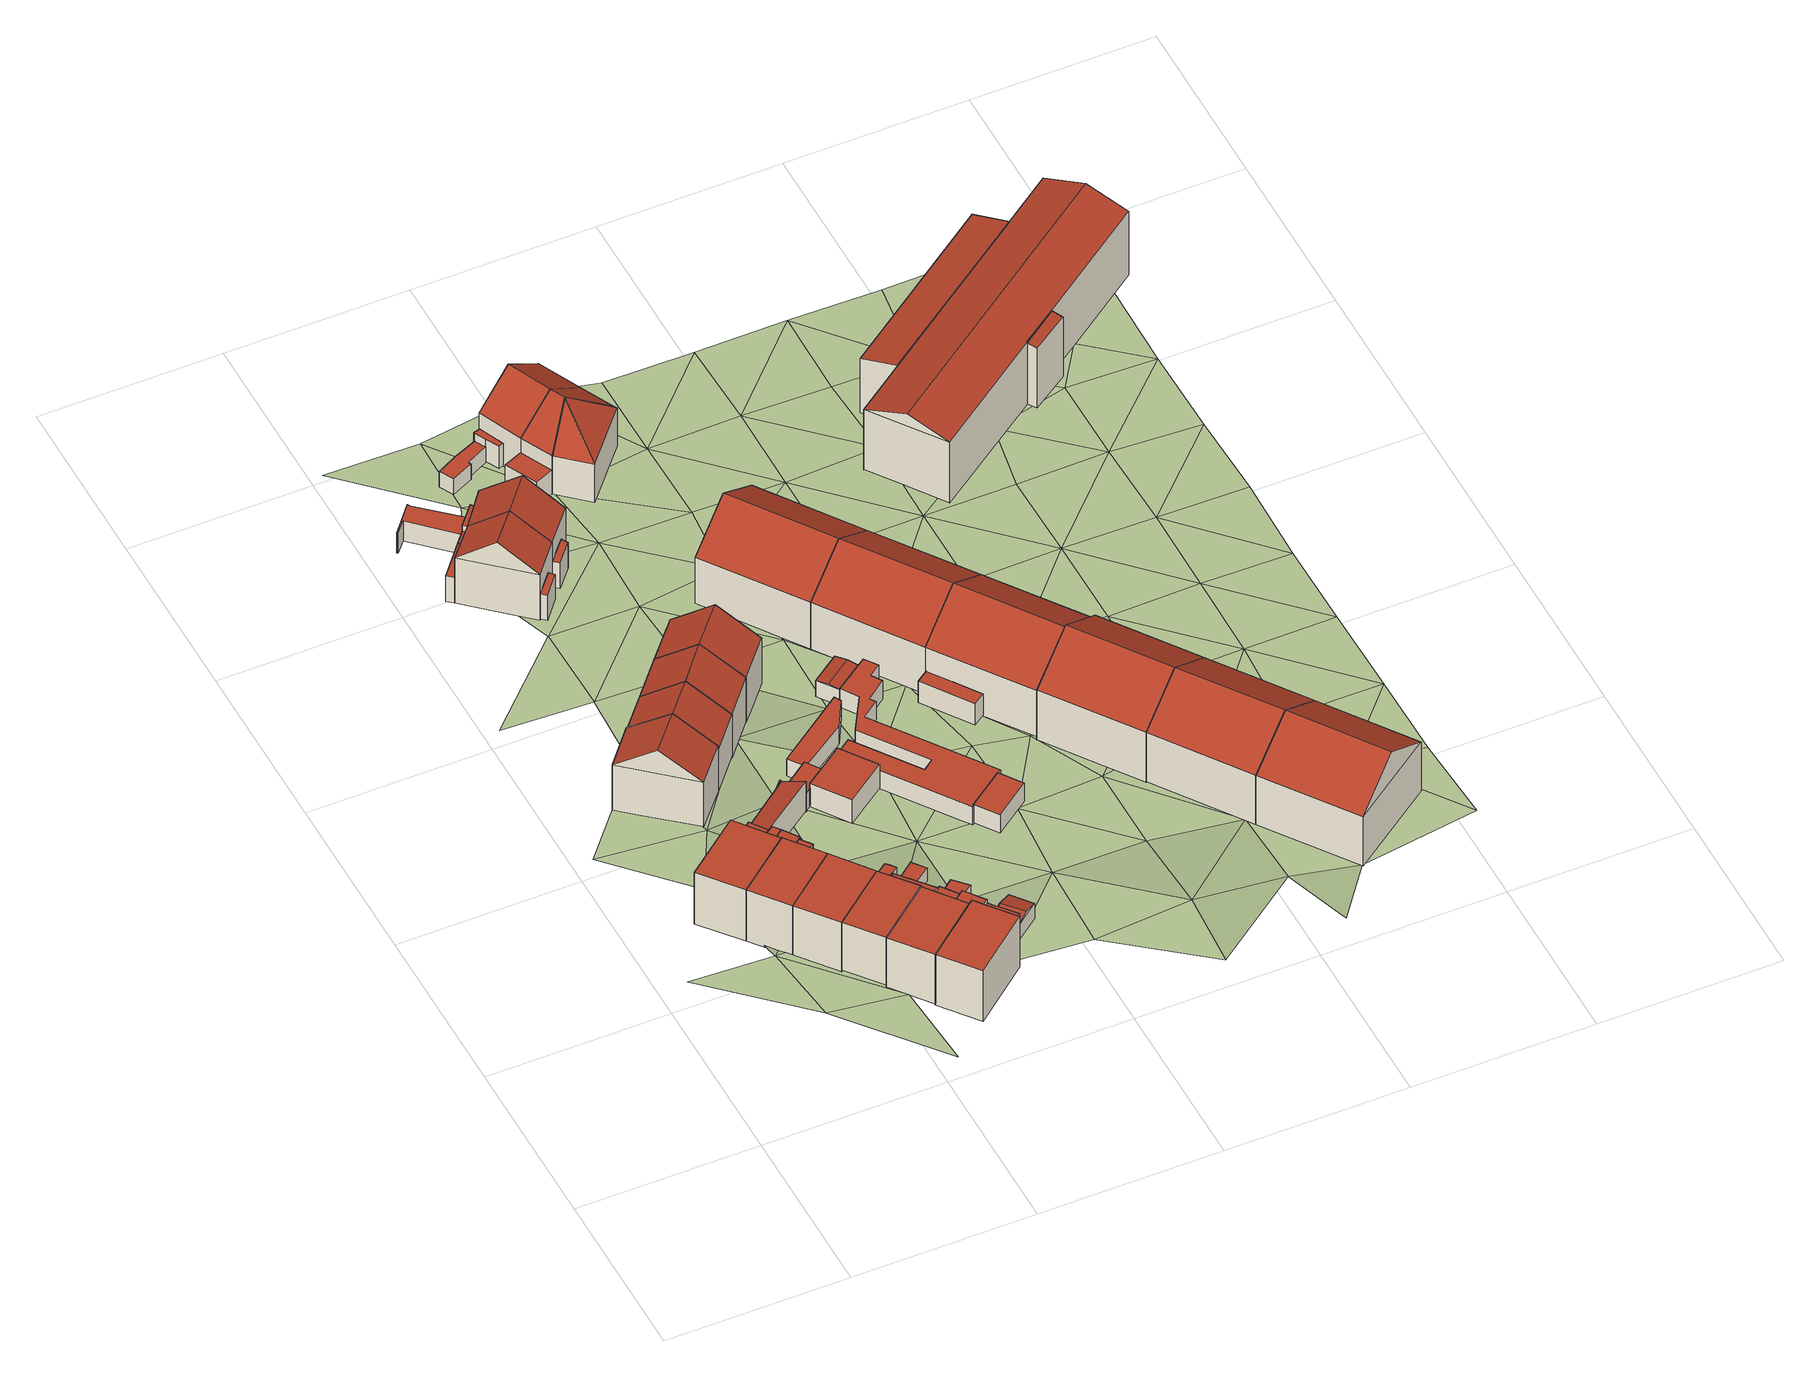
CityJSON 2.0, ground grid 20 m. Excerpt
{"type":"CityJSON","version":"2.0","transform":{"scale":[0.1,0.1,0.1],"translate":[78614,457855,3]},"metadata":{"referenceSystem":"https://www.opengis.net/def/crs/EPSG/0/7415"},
"CityObjects":{
"building1":{"type":"Building","children":["building1-1","building1-2"]},
"building1-1":{"type":"BuildingPart","attributes":{"roofType":"1000","RelativeEavesHeight":3.78,"RelativeRidgeHeight":3.78,"AbsoluteEavesHeight":9.48,"AbsoluteRidgeHeight":9.48},"parents":["building1"],"geometry":[{"type":"Solid","lod":"2","boundaries":[[[[0,1,2,3]],[[1,4,5,2]],[[4,6,7,5]],[[6,8,9,7]],[[8,0,3,9]],[[8,6,4,1,0]],[[3,2,5,7,9]]]],"semantics":{"surfaces":[{"type":"WallSurface"},{"type":"RoofSurface","Direction":0,"Slope":90},{"type":"GroundSurface"}],"values":[[0,0,0,0,0,1,2]]}}]},
"building1-2":{"type":"BuildingPart","attributes":{"roofType":"1000","RelativeEavesHeight":7.04,"RelativeRidgeHeight":7.04,"AbsoluteEavesHeight":13.1,"AbsoluteRidgeHeight":13.1},"parents":["building1"],"geometry":[{"type":"Solid","lod":"2","boundaries":[[[[10,11,12,13]],[[11,14,15,12]],[[14,16,17,15]],[[16,10,13,17]],[[16,14,11,10]],[[13,12,15,17]]]],"semantics":{"surfaces":[{"type":"WallSurface"},{"type":"RoofSurface","Direction":0,"Slope":90},{"type":"GroundSurface"}],"values":[[0,0,0,0,1,2]]}}]},
"building2":{"type":"Building","children":["building2-1","building2-2","building2-3","building2-4","building2-5","building2-6"]},
"building2-1":{"type":"BuildingPart","attributes":{"roofType":"1010","RelativeEavesHeight":3.67,"RelativeRidgeHeight":4.02,"AbsoluteEavesHeight":9.12,"AbsoluteRidgeHeight":9.48},"parents":["building2"],"geometry":[{"type":"Solid","lod":"2","boundaries":[[[[18,19,20,21]],[[19,22,23,20]],[[22,24,25,23]],[[24,18,21,25]],[[24,22,19,18]],[[21,20,23,25]]]],"semantics":{"surfaces":[{"type":"WallSurface"},{"type":"RoofSurface","Direction":323.45,"Slope":73.18},{"type":"GroundSurface"}],"values":[[0,0,0,0,1,2]]}}]},
"building2-2":{"type":"BuildingPart","attributes":{"roofType":"1000","RelativeEavesHeight":3.49,"RelativeRidgeHeight":3.49,"AbsoluteEavesHeight":9.48,"AbsoluteRidgeHeight":9.48},"parents":["building2"],"geometry":[{"type":"Solid","lod":"2","boundaries":[[[[22,26,27,28]],[[26,29,30,27]],[[29,31,32,30]],[[31,22,28,32]],[[31,29,26,22]],[[28,27,30,32]]]],"semantics":{"surfaces":[{"type":"WallSurface"},{"type":"RoofSurface","Direction":0,"Slope":90},{"type":"GroundSurface"}],"values":[[0,0,0,0,1,2]]}}]},
"building2-3":{"type":"BuildingPart","attributes":{"roofType":"1000","RelativeEavesHeight":7.04,"RelativeRidgeHeight":7.04,"AbsoluteEavesHeight":13.1,"AbsoluteRidgeHeight":13.1},"parents":["building2"],"geometry":[{"type":"Solid","lod":"2","boundaries":[[[[14,33,34,15]],[[33,35,36,34]],[[35,37,38,36]],[[37,14,15,38]],[[37,35,33,14]],[[15,34,36,38]]]],"semantics":{"surfaces":[{"type":"WallSurface"},{"type":"RoofSurface","Direction":0,"Slope":90},{"type":"GroundSurface"}],"values":[[0,0,0,0,1,2]]}}]},
"building2-4":{"type":"BuildingPart","attributes":{"roofType":"1000","RelativeEavesHeight":3.71,"RelativeRidgeHeight":3.71,"AbsoluteEavesHeight":9.48,"AbsoluteRidgeHeight":9.48},"parents":["building2"],"geometry":[{"type":"Solid","lod":"2","boundaries":[[[[39,40,41,42]],[[40,1,43,41]],[[1,44,45,43]],[[44,39,42,45]],[[44,1,40,39]],[[42,41,43,45]]]],"semantics":{"surfaces":[{"type":"WallSurface"},{"type":"RoofSurface","Direction":0,"Slope":90},{"type":"GroundSurface"}],"values":[[0,0,0,0,1,2]]}}]},
"building2-5":{"type":"BuildingPart","attributes":{"roofType":"1000","RelativeEavesHeight":3.58,"RelativeRidgeHeight":3.58,"AbsoluteEavesHeight":9.48,"AbsoluteRidgeHeight":9.48},"parents":["building2"],"geometry":[{"type":"Solid","lod":"2","boundaries":[[[[46,26,47,48]],[[26,49,50,47]],[[49,40,51,50]],[[40,46,48,51]],[[40,49,26,46]],[[48,47,50,51]]]],"semantics":{"surfaces":[{"type":"WallSurface"},{"type":"RoofSurface","Direction":0,"Slope":90},{"type":"GroundSurface"}],"values":[[0,0,0,0,1,2]]}}]},
"building2-6":{"type":"BuildingPart","attributes":{"roofType":"1000","RelativeEavesHeight":3.28,"RelativeRidgeHeight":3.28,"AbsoluteEavesHeight":8.76,"AbsoluteRidgeHeight":8.76},"parents":["building2"],"geometry":[{"type":"Solid","lod":"2","boundaries":[[[[52,53,54,55]],[[53,18,21,54]],[[18,52,55,21]],[[18,53,52]],[[55,54,21]]]],"semantics":{"surfaces":[{"type":"WallSurface"},{"type":"RoofSurface","Direction":0,"Slope":90},{"type":"GroundSurface"}],"values":[[0,0,0,1,2]]}}]},
"building3":{"type":"Building","children":["building3-1","building3-2"]},
"building3-1":{"type":"BuildingPart","attributes":{"roofType":"1030","RelativeEavesHeight":6.13,"RelativeRidgeHeight":9.4,"AbsoluteEavesHeight":12.06,"AbsoluteRidgeHeight":15.34},"parents":["building3"],"geometry":[{"type":"Solid","lod":"2","boundaries":[[[[56,57,58,59]],[[57,60,61,58]],[[60,62,63,61]],[[62,56,59,63]],[[60,57,64]],[[56,62,65]],[[57,56,65,64]],[[62,60,64,65]],[[59,58,61,63]]]],"semantics":{"surfaces":[{"type":"WallSurface"},{"type":"RoofSurface","Direction":130.84,"Slope":54.55},{"type":"RoofSurface","Direction":310.96,"Slope":54.55},{"type":"GroundSurface"}],"values":[[0,0,0,0,0,0,1,2,3]]}}]},
"building3-2":{"type":"BuildingPart","attributes":{"roofType":"1000","RelativeEavesHeight":3.44,"RelativeRidgeHeight":3.44,"AbsoluteEavesHeight":9.38,"AbsoluteRidgeHeight":9.38},"parents":["building3"],"geometry":[{"type":"Solid","lod":"2","boundaries":[[[[66,67,68,69]],[[67,70,71,68]],[[70,72,63,71]],[[72,66,69,63]],[[72,70,67,66]],[[69,68,71,63]]]],"semantics":{"surfaces":[{"type":"WallSurface"},{"type":"RoofSurface","Direction":0,"Slope":90},{"type":"GroundSurface"}],"values":[[0,0,0,0,1,2]]}}]},
"building4":{"type":"Building","children":["building4-1","building4-2"]},
"building4-1":{"type":"BuildingPart","attributes":{"roofType":"1000","RelativeEavesHeight":3.41,"RelativeRidgeHeight":3.41,"AbsoluteEavesHeight":9.47,"AbsoluteRidgeHeight":9.47},"parents":["building4"],"geometry":[{"type":"Solid","lod":"2","boundaries":[[[[73,74,13,75]],[[74,76,77,13]],[[76,78,79,77]],[[78,80,81,79]],[[80,82,83,81]],[[82,84,85,83]],[[84,86,87,85]],[[86,73,75,87]],[[86,84,82,80,78,76,74,73]],[[75,13,77,79,81,83,85,87]]]],"semantics":{"surfaces":[{"type":"WallSurface"},{"type":"RoofSurface","Direction":351.2,"Slope":90},{"type":"GroundSurface"}],"values":[[0,0,0,0,0,0,0,0,1,2]]}}]},
"building4-2":{"type":"BuildingPart","attributes":{"roofType":"1000","RelativeEavesHeight":6.89,"RelativeRidgeHeight":6.89,"AbsoluteEavesHeight":13.11,"AbsoluteRidgeHeight":13.11},"parents":["building4"],"geometry":[{"type":"Solid","lod":"2","boundaries":[[[[88,89,90,91]],[[89,11,92,90]],[[11,10,93,92]],[[10,88,91,93]],[[10,11,89,88]],[[91,90,92,93]]]],"semantics":{"surfaces":[{"type":"WallSurface"},{"type":"RoofSurface","Direction":288.08,"Slope":90},{"type":"GroundSurface"}],"values":[[0,0,0,0,1,2]]}}]},
"building5":{"type":"Building","children":["building5-1","building5-2","building5-3","building5-4","building5-5"]},
"building5-1":{"type":"BuildingPart","attributes":{"roofType":"1000","RelativeEavesHeight":3.43,"RelativeRidgeHeight":3.43,"AbsoluteEavesHeight":9.47,"AbsoluteRidgeHeight":9.47},"parents":["building5"],"geometry":[{"type":"Solid","lod":"2","boundaries":[[[[94,73,95,96]],[[73,97,98,95]],[[97,99,100,98]],[[99,94,96,100]],[[99,97,73,94]],[[96,95,98,100]]]],"semantics":{"surfaces":[{"type":"WallSurface"},{"type":"RoofSurface","Direction":0,"Slope":90},{"type":"GroundSurface"}],"values":[[0,0,0,0,1,2]]}}]},
"building5-2":{"type":"BuildingPart","attributes":{"roofType":"1000","RelativeEavesHeight":1.42,"RelativeRidgeHeight":1.42,"AbsoluteEavesHeight":7.54,"AbsoluteRidgeHeight":7.54},"parents":["building5"],"geometry":[{"type":"Solid","lod":"2","boundaries":[[[[101,102,103,104]],[[102,105,106,103]],[[105,107,108,106]],[[107,101,104,108]],[[107,105,102,101]],[[104,103,106,108]]]],"semantics":{"surfaces":[{"type":"WallSurface"},{"type":"RoofSurface","Direction":0,"Slope":90},{"type":"GroundSurface"}],"values":[[0,0,0,0,1,2]]}}]},
"building5-3":{"type":"BuildingPart","attributes":{"roofType":"1000","RelativeEavesHeight":1.16,"RelativeRidgeHeight":1.16,"AbsoluteEavesHeight":6.93,"AbsoluteRidgeHeight":6.93},"parents":["building5"],"geometry":[{"type":"Solid","lod":"2","boundaries":[[[[109,110,111,112]],[[110,113,114,111]],[[113,115,116,114]],[[115,109,112,116]],[[115,113,110,109]],[[112,111,114,116]]]],"semantics":{"surfaces":[{"type":"WallSurface"},{"type":"RoofSurface","Direction":0,"Slope":90},{"type":"GroundSurface"}],"values":[[0,0,0,0,1,2]]}}]},
"building5-4":{"type":"BuildingPart","attributes":{"roofType":"1000","RelativeEavesHeight":1.81,"RelativeRidgeHeight":1.81,"AbsoluteEavesHeight":7.54,"AbsoluteRidgeHeight":7.54},"parents":["building5"],"geometry":[{"type":"Solid","lod":"2","boundaries":[[[[102,117,118,119]],[[117,120,121,118]],[[120,122,123,121]],[[122,102,119,123]],[[122,120,117,102]],[[119,118,121,123]]]],"semantics":{"surfaces":[{"type":"WallSurface"},{"type":"RoofSurface","Direction":0,"Slope":90},{"type":"GroundSurface"}],"values":[[0,0,0,0,1,2]]}}]},
"building5-5":{"type":"BuildingPart","attributes":{"roofType":"1000","RelativeEavesHeight":6.47,"RelativeRidgeHeight":6.47,"AbsoluteEavesHeight":13.1,"AbsoluteRidgeHeight":13.1},"parents":["building5"],"geometry":[{"type":"Solid","lod":"2","boundaries":[[[[124,125,126,127]],[[125,89,128,126]],[[89,88,129,128]],[[88,124,127,129]],[[88,89,125,124]],[[127,126,128,129]]]],"semantics":{"surfaces":[{"type":"WallSurface"},{"type":"RoofSurface","Direction":0,"Slope":90},{"type":"GroundSurface"}],"values":[[0,0,0,0,1,2]]}}]},
"building6":{"type":"Building","attributes":{"roofType":"1030","RelativeEavesHeight":5.63,"RelativeRidgeHeight":8.99,"AbsoluteEavesHeight":11.38,"AbsoluteRidgeHeight":14.74},"geometry":[{"type":"Solid","lod":"2","boundaries":[[[[130,131,132,133]],[[131,134,135,132]],[[134,136,137,135]],[[136,130,133,137]],[[134,131,138]],[[130,136,139]],[[131,130,139,138]],[[136,134,138,139]],[[133,132,135,137]]]],"semantics":{"surfaces":[{"type":"WallSurface"},{"type":"RoofSurface","Direction":130.85,"Slope":54.13},{"type":"RoofSurface","Direction":310.99,"Slope":54.13},{"type":"GroundSurface"}],"values":[[0,0,0,0,0,0,1,2,3]]}}]},
"building7":{"type":"Building","children":["building7-1","building7-2","building7-3","building7-4"]},
"building7-1":{"type":"BuildingPart","attributes":{"roofType":"1000","RelativeEavesHeight":2.49,"RelativeRidgeHeight":2.49,"AbsoluteEavesHeight":7.95,"AbsoluteRidgeHeight":7.95},"parents":["building7"],"geometry":[{"type":"Solid","lod":"2","boundaries":[[[[140,141,142,143]],[[141,144,145,142]],[[144,146,147,145]],[[146,140,143,147]],[[146,144,141,140]],[[143,142,145,147]]]],"semantics":{"surfaces":[{"type":"WallSurface"},{"type":"RoofSurface","Direction":0,"Slope":90},{"type":"GroundSurface"}],"values":[[0,0,0,0,1,2]]}}]},
"building7-2":{"type":"BuildingPart","attributes":{"roofType":"1000","RelativeEavesHeight":4.17,"RelativeRidgeHeight":4.17,"AbsoluteEavesHeight":9.9,"AbsoluteRidgeHeight":9.9},"parents":["building7"],"geometry":[{"type":"Solid","lod":"2","boundaries":[[[[148,149,150,151]],[[149,152,153,150]],[[152,154,155,153]],[[154,148,151,155]],[[154,152,149,148]],[[151,150,153,155]]]],"semantics":{"surfaces":[{"type":"WallSurface"},{"type":"RoofSurface","Direction":0,"Slope":90},{"type":"GroundSurface"}],"values":[[0,0,0,0,1,2]]}}]},
"building7-3":{"type":"BuildingPart","attributes":{"roofType":"1000","RelativeEavesHeight":6.68,"RelativeRidgeHeight":6.68,"AbsoluteEavesHeight":13,"AbsoluteRidgeHeight":13},"parents":["building7"],"geometry":[{"type":"Solid","lod":"2","boundaries":[[[[156,157,158,159]],[[157,160,161,158]],[[160,162,163,161]],[[162,156,159,163]],[[162,160,157,156]],[[159,158,161,163]]]],"semantics":{"surfaces":[{"type":"WallSurface"},{"type":"RoofSurface","Direction":0,"Slope":90},{"type":"GroundSurface"}],"values":[[0,0,0,0,1,2]]}}]},
"building7-4":{"type":"BuildingPart","attributes":{"roofType":"1000","RelativeEavesHeight":3.5,"RelativeRidgeHeight":3.5,"AbsoluteEavesHeight":9.3,"AbsoluteRidgeHeight":9.3},"parents":["building7"],"geometry":[{"type":"Solid","lod":"2","boundaries":[[[[164,165,166,167]],[[165,168,169,166]],[[168,170,171,169]],[[170,164,167,171]],[[170,168,165,164]],[[167,166,169,171]]]],"semantics":{"surfaces":[{"type":"WallSurface"},{"type":"RoofSurface","Direction":0,"Slope":90},{"type":"GroundSurface"}],"values":[[0,0,0,0,1,2]]}}]},
"building8":{"type":"Building","children":["building8-1","building8-2","building8-3"]},
"building8-1":{"type":"BuildingPart","attributes":{"roofType":"1030","RelativeEavesHeight":6.17,"RelativeRidgeHeight":9.41,"AbsoluteEavesHeight":11.2,"AbsoluteRidgeHeight":14.45},"parents":["building8"],"geometry":[{"type":"Solid","lod":"2","boundaries":[[[[172,173,174,175]],[[173,176,177,174]],[[176,178,179,177]],[[178,172,175,179]],[[176,173,180]],[[172,178,181]],[[173,172,181,180]],[[178,176,180,181]],[[175,174,177,179]]]],"semantics":{"surfaces":[{"type":"WallSurface"},{"type":"RoofSurface","Direction":310.97,"Slope":52.82},{"type":"RoofSurface","Direction":130.8,"Slope":52.82},{"type":"GroundSurface"}],"values":[[0,0,0,0,0,0,1,2,3]]}}]},
"building8-2":{"type":"BuildingPart","attributes":{"roofType":"1000","RelativeEavesHeight":3.38,"RelativeRidgeHeight":3.38,"AbsoluteEavesHeight":8.6,"AbsoluteRidgeHeight":8.6},"parents":["building8"],"geometry":[{"type":"Solid","lod":"2","boundaries":[[[[182,183,184,185]],[[183,186,187,184]],[[186,188,189,187]],[[188,182,185,189]],[[188,186,183,182]],[[185,184,187,189]]]],"semantics":{"surfaces":[{"type":"WallSurface"},{"type":"RoofSurface","Direction":0,"Slope":90},{"type":"GroundSurface"}],"values":[[0,0,0,0,1,2]]}}]},
"building8-3":{"type":"BuildingPart","attributes":{"roofType":"1000","RelativeEavesHeight":3.44,"RelativeRidgeHeight":3.44,"AbsoluteEavesHeight":8.48,"AbsoluteRidgeHeight":8.48},"parents":["building8"],"geometry":[{"type":"Solid","lod":"2","boundaries":[[[[190,191,192,175]],[[191,193,194,192]],[[193,195,174,194]],[[195,190,175,174]],[[195,193,191,190]],[[175,192,194,174]]]],"semantics":{"surfaces":[{"type":"WallSurface"},{"type":"RoofSurface","Direction":0,"Slope":90},{"type":"GroundSurface"}],"values":[[0,0,0,0,1,2]]}}]},
"building9":{"type":"Building","children":["building9-1","building9-2","building9-3"]},
"building9-1":{"type":"BuildingPart","attributes":{"roofType":"1000","RelativeEavesHeight":3.75,"RelativeRidgeHeight":3.75,"AbsoluteEavesHeight":9.48,"AbsoluteRidgeHeight":9.48},"parents":["building9"],"geometry":[{"type":"Solid","lod":"2","boundaries":[[[[196,197,151,198]],[[197,199,200,151]],[[199,201,202,200]],[[201,203,204,202]],[[203,196,198,204]],[[203,201,199,197,196]],[[198,151,200,202,204]]]],"semantics":{"surfaces":[{"type":"WallSurface"},{"type":"RoofSurface","Direction":0,"Slope":90},{"type":"GroundSurface"}],"values":[[0,0,0,0,0,1,2]]}}]},
"building9-2":{"type":"BuildingPart","attributes":{"roofType":"1000","RelativeEavesHeight":6.94,"RelativeRidgeHeight":6.94,"AbsoluteEavesHeight":13.01,"AbsoluteRidgeHeight":13.01},"parents":["building9"],"geometry":[{"type":"Solid","lod":"2","boundaries":[[[[205,206,207,208]],[[206,157,209,207]],[[157,210,211,209]],[[210,205,208,211]],[[210,157,206,205]],[[208,207,209,211]]]],"semantics":{"surfaces":[{"type":"WallSurface"},{"type":"RoofSurface","Direction":0,"Slope":90},{"type":"GroundSurface"}],"values":[[0,0,0,0,1,2]]}}]},
"building9-3":{"type":"BuildingPart","attributes":{"roofType":"1030","RelativeEavesHeight":1.95,"RelativeRidgeHeight":2.47,"AbsoluteEavesHeight":7.57,"AbsoluteRidgeHeight":8.1},"parents":["building9"],"geometry":[{"type":"Solid","lod":"2","boundaries":[[[[212,213,214,215]],[[213,216,217,214]],[[216,218,219,217]],[[218,212,215,219]],[[216,213,220]],[[212,218,221]],[[213,212,221,220]],[[218,216,220,221]],[[215,214,217,219]]]],"semantics":{"surfaces":[{"type":"WallSurface"},{"type":"RoofSurface","Direction":52.12,"Slope":73.71},{"type":"RoofSurface","Direction":230.87,"Slope":73.71},{"type":"GroundSurface"}],"values":[[0,0,0,0,0,0,1,2,3]]}}]},
"building10":{"type":"Building","attributes":{"roofType":"1030","RelativeEavesHeight":5.88,"RelativeRidgeHeight":9.24,"AbsoluteEavesHeight":11.38,"AbsoluteRidgeHeight":14.74},"geometry":[{"type":"Solid","lod":"2","boundaries":[[[[136,222,223,224]],[[222,225,226,223]],[[225,130,227,226]],[[130,136,224,227]],[[225,222,228]],[[136,130,139]],[[222,136,139,228]],[[130,225,228,139]],[[224,223,226,227]]]],"semantics":{"surfaces":[{"type":"WallSurface"},{"type":"RoofSurface","Direction":310.99,"Slope":54.06},{"type":"RoofSurface","Direction":130.84,"Slope":54.06},{"type":"GroundSurface"}],"values":[[0,0,0,0,0,0,1,2,3]]}}]},
"building11":{"type":"Building","children":["building11-1","building11-2","building11-3","building11-4","building11-5"]},
"building11-1":{"type":"BuildingPart","attributes":{"roofType":"1000","RelativeEavesHeight":3.51,"RelativeRidgeHeight":3.51,"AbsoluteEavesHeight":8.48,"AbsoluteRidgeHeight":8.48},"parents":["building11"],"geometry":[{"type":"Solid","lod":"2","boundaries":[[[[229,195,174,230]],[[195,193,194,174]],[[193,231,232,194]],[[231,229,230,232]],[[231,193,195,229]],[[230,174,194,232]]]],"semantics":{"surfaces":[{"type":"WallSurface"},{"type":"RoofSurface","Direction":0,"Slope":90},{"type":"GroundSurface"}],"values":[[0,0,0,0,1,2]]}}]},
"building11-2":{"type":"BuildingPart","attributes":{"roofType":"1030","RelativeEavesHeight":6.36,"RelativeRidgeHeight":9.61,"AbsoluteEavesHeight":11.2,"AbsoluteRidgeHeight":14.45},"parents":["building11"],"geometry":[{"type":"Solid","lod":"2","boundaries":[[[[233,176,234,235]],[[176,173,236,234]],[[173,237,238,236]],[[237,233,235,238]],[[173,176,180]],[[233,237,239]],[[176,233,239,180]],[[237,173,180,239]],[[235,234,236,238]]]],"semantics":{"surfaces":[{"type":"WallSurface"},{"type":"RoofSurface","Direction":130.51,"Slope":52.95},{"type":"RoofSurface","Direction":309.54,"Slope":52.94},{"type":"GroundSurface"}],"values":[[0,0,0,0,0,0,1,2,3]]}}]},
"building11-3":{"type":"BuildingPart","attributes":{"roofType":"1000","RelativeEavesHeight":4.44,"RelativeRidgeHeight":4.44,"AbsoluteEavesHeight":9.28,"AbsoluteRidgeHeight":9.28},"parents":["building11"],"geometry":[{"type":"Solid","lod":"2","boundaries":[[[[240,241,242,243]],[[241,244,245,242]],[[244,246,247,245]],[[246,240,243,247]],[[246,244,241,240]],[[243,242,245,247]]]],"semantics":{"surfaces":[{"type":"WallSurface"},{"type":"RoofSurface","Direction":0,"Slope":90},{"type":"GroundSurface"}],"values":[[0,0,0,0,1,2]]}}]},
"building11-4":{"type":"BuildingPart","attributes":{"roofType":"1000","RelativeEavesHeight":3.54,"RelativeRidgeHeight":3.54,"AbsoluteEavesHeight":8.6,"AbsoluteRidgeHeight":8.6},"parents":["building11"],"geometry":[{"type":"Solid","lod":"2","boundaries":[[[[248,249,250,251]],[[249,252,253,250]],[[252,254,255,253]],[[254,248,251,255]],[[254,252,249,248]],[[251,250,253,255]]]],"semantics":{"surfaces":[{"type":"WallSurface"},{"type":"RoofSurface","Direction":0,"Slope":90},{"type":"GroundSurface"}],"values":[[0,0,0,0,1,2]]}}]},
"building11-5":{"type":"BuildingPart","attributes":{"roofType":"1000","RelativeEavesHeight":2.7,"RelativeRidgeHeight":2.7,"AbsoluteEavesHeight":7.54,"AbsoluteRidgeHeight":7.54},"parents":["building11"],"geometry":[{"type":"Solid","lod":"2","boundaries":[[[[256,257,258,259]],[[257,260,261,258]],[[260,262,263,261]],[[262,264,243,263]],[[264,265,266,243]],[[265,267,268,266]],[[267,269,270,268]],[[269,256,259,270]],[[269,267,265,264,262,260,257,256]],[[259,258,261,263,243,266,268,270]]]],"semantics":{"surfaces":[{"type":"WallSurface"},{"type":"RoofSurface","Direction":0,"Slope":90},{"type":"GroundSurface"}],"values":[[0,0,0,0,0,0,0,0,1,2]]}}]},
"building12":{"type":"Building","attributes":{"roofType":"1000","RelativeEavesHeight":2.36,"RelativeRidgeHeight":2.36,"AbsoluteEavesHeight":7.69,"AbsoluteRidgeHeight":7.69},"geometry":[{"type":"Solid","lod":"2","boundaries":[[[[271,272,273,274]],[[272,275,276,273]],[[275,277,278,276]],[[277,279,280,278]],[[279,271,274,280]],[[279,277,275,272,271]],[[274,273,276,278,280]]]],"semantics":{"surfaces":[{"type":"WallSurface"},{"type":"RoofSurface","Direction":0,"Slope":90},{"type":"GroundSurface"}],"values":[[0,0,0,0,0,1,2]]}}]},
"building13":{"type":"Building","attributes":{"roofType":"1030","RelativeEavesHeight":6.15,"RelativeRidgeHeight":9.51,"AbsoluteEavesHeight":11.38,"AbsoluteRidgeHeight":14.74},"geometry":[{"type":"Solid","lod":"2","boundaries":[[[[281,225,282,283]],[[225,222,284,282]],[[222,285,286,284]],[[285,281,283,286]],[[222,225,228]],[[281,285,287]],[[225,281,287,228]],[[285,222,228,287]],[[283,282,284,286]]]],"semantics":{"surfaces":[{"type":"WallSurface"},{"type":"RoofSurface","Direction":130.85,"Slope":53.98},{"type":"RoofSurface","Direction":310.99,"Slope":53.98},{"type":"GroundSurface"}],"values":[[0,0,0,0,0,0,1,2,3]]}}]},
"building14":{"type":"Building","attributes":{"roofType":"1000","RelativeEavesHeight":3.14,"RelativeRidgeHeight":3.14,"AbsoluteEavesHeight":8.35,"AbsoluteRidgeHeight":8.35},"geometry":[{"type":"Solid","lod":"2","boundaries":[[[[288,289,290,291]],[[289,292,293,290]],[[292,294,295,293]],[[294,288,291,295]],[[294,292,289,288]],[[291,290,293,295]]]],"semantics":{"surfaces":[{"type":"WallSurface"},{"type":"RoofSurface","Direction":0,"Slope":90},{"type":"GroundSurface"}],"values":[[0,0,0,0,1,2]]}}]},
"building15":{"type":"Building","attributes":{"roofType":"1000","RelativeEavesHeight":2.41,"RelativeRidgeHeight":2.41,"AbsoluteEavesHeight":7.54,"AbsoluteRidgeHeight":7.54},"geometry":[{"type":"Solid","lod":"2","boundaries":[[[[296,297,298,299]],[[297,300,301,298]],[[300,302,303,301]],[[302,304,305,303]],[[304,306,307,305]],[[306,308,309,307]],[[308,296,299,309]],[[308,306,304,302,300,297,296]],[[299,298,301,303,305,307,309]]]],"semantics":{"surfaces":[{"type":"WallSurface"},{"type":"RoofSurface","Direction":0,"Slope":90},{"type":"GroundSurface"}],"values":[[0,0,0,0,0,0,0,1,2]]}}]},
"building16":{"type":"Building","attributes":{"roofType":"1000","RelativeEavesHeight":2.49,"RelativeRidgeHeight":2.49,"AbsoluteEavesHeight":7.48,"AbsoluteRidgeHeight":7.48},"geometry":[{"type":"Solid","lod":"2","boundaries":[[[[310,311,312,313]],[[311,314,315,312]],[[314,316,317,315]],[[316,318,319,317]],[[318,320,321,319]],[[320,322,323,321]],[[322,324,325,323]],[[324,326,327,325]],[[326,328,329,327]],[[328,330,331,329]],[[330,332,333,331]],[[332,334,335,333]],[[334,336,337,335]],[[336,338,339,337]],[[338,340,341,339]],[[340,310,313,341]],[[340,338,336,334,332,330,328,326,324,322,320,318,316,314,311,310]],[[313,312,315,317,319,321,323,325,327,329,331,333,335,337,339,341]]]],"semantics":{"surfaces":[{"type":"WallSurface"},{"type":"RoofSurface","Direction":0,"Slope":90},{"type":"GroundSurface"}],"values":[[0,0,0,0,0,0,0,0,0,0,0,0,0,0,0,0,1,2]]}}]},
"building17":{"type":"Building","children":["building17-1","building17-2","building17-3"]},
"building17-1":{"type":"BuildingPart","attributes":{"roofType":"1030","RelativeEavesHeight":5.31,"RelativeRidgeHeight":8.57,"AbsoluteEavesHeight":9.84,"AbsoluteRidgeHeight":13.11},"parents":["building17"],"geometry":[{"type":"Solid","lod":"2","boundaries":[[[[342,343,344,345]],[[343,346,347,344]],[[346,348,349,347]],[[348,342,345,349]],[[346,343,350]],[[342,348,351]],[[343,342,351,350]],[[348,346,350,351]],[[345,344,347,349]]]],"semantics":{"surfaces":[{"type":"WallSurface"},{"type":"RoofSurface","Direction":246.25,"Slope":53.92},{"type":"RoofSurface","Direction":65.11,"Slope":54.11},{"type":"GroundSurface"}],"values":[[0,0,0,0,0,0,1,2,3]]}}]},
"building17-2":{"type":"BuildingPart","attributes":{"roofType":"1000","RelativeEavesHeight":3.06,"RelativeRidgeHeight":3.06,"AbsoluteEavesHeight":7.72,"AbsoluteRidgeHeight":7.72},"parents":["building17"],"geometry":[{"type":"Solid","lod":"2","boundaries":[[[[352,353,354,355]],[[353,356,357,354]],[[356,358,359,357]],[[358,360,361,359]],[[360,362,363,361]],[[362,352,355,363]],[[362,360,358,356,353,352]],[[355,354,357,359,361,363]]]],"semantics":{"surfaces":[{"type":"WallSurface"},{"type":"RoofSurface","Direction":0,"Slope":90},{"type":"GroundSurface"}],"values":[[0,0,0,0,0,0,1,2]]}}]},
"building17-3":{"type":"BuildingPart","attributes":{"roofType":"1000","RelativeEavesHeight":2.07,"RelativeRidgeHeight":2.07,"AbsoluteEavesHeight":6.72,"AbsoluteRidgeHeight":6.72},"parents":["building17"],"geometry":[{"type":"Solid","lod":"2","boundaries":[[[[364,365,366,367]],[[365,368,369,366]],[[368,370,371,369]],[[370,372,373,371]],[[372,374,375,373]],[[374,376,377,375]],[[376,364,367,377]],[[376,374,372,370,368,365,364]],[[367,366,369,371,373,375,377]]]],"semantics":{"surfaces":[{"type":"WallSurface"},{"type":"RoofSurface","Direction":0,"Slope":90},{"type":"GroundSurface"}],"values":[[0,0,0,0,0,0,0,1,2]]}}]},
"building18":{"type":"Building","attributes":{"roofType":"1030","RelativeEavesHeight":2.22,"RelativeRidgeHeight":2.37,"AbsoluteEavesHeight":7.24,"AbsoluteRidgeHeight":7.39},"geometry":[{"type":"Solid","lod":"2","boundaries":[[[[378,379,380,381]],[[379,382,383,380]],[[382,384,385,383]],[[384,378,381,385]],[[382,379,386]],[[378,384,387]],[[379,378,387,386]],[[384,382,386,387]],[[381,380,383,385]]]],"semantics":{"surfaces":[{"type":"WallSurface"},{"type":"RoofSurface","Direction":324.44,"Slope":83.66},{"type":"RoofSurface","Direction":144.75,"Slope":83.65},{"type":"GroundSurface"}],"values":[[0,0,0,0,0,0,1,2,3]]}}]},
"building19":{"type":"Building","attributes":{"roofType":"1000","RelativeEavesHeight":2.54,"RelativeRidgeHeight":2.54,"AbsoluteEavesHeight":7.74,"AbsoluteRidgeHeight":7.74},"geometry":[{"type":"Solid","lod":"2","boundaries":[[[[388,389,390,391]],[[389,392,393,390]],[[392,394,395,393]],[[394,388,391,395]],[[394,392,389,388]],[[391,390,393,395]]]],"semantics":{"surfaces":[{"type":"WallSurface"},{"type":"RoofSurface","Direction":0,"Slope":90},{"type":"GroundSurface"}],"values":[[0,0,0,0,1,2]]}}]},
"building20":{"type":"Building","children":["building20-1","building20-2","building20-3"]},
"building20-1":{"type":"BuildingPart","attributes":{"roofType":"1130","RelativeEavesHeight":5.28,"RelativeRidgeHeight":8.55,"AbsoluteEavesHeight":9.84,"AbsoluteRidgeHeight":13.11},"parents":["building20"],"geometry":[{"type":"Solid","lod":"2","boundaries":[[[[348,396,397,398]],[[396,399,400,397]],[[399,342,401,400]],[[342,348,398,401]],[[399,396,402]],[[348,342,351]],[[396,348,351,402]],[[342,399,402,351]],[[398,397,400,401]]]],"semantics":{"surfaces":[{"type":"WallSurface"},{"type":"RoofSurface","Direction":156.8,"Slope":33.51},{"type":"RoofSurface","Direction":64.64,"Slope":54.31},{"type":"RoofSurface","Direction":244.39,"Slope":54.31},{"type":"GroundSurface"}],"values":[[0,0,0,0,1,0,2,3,4]]}}]},
"building20-2":{"type":"BuildingPart","attributes":{"roofType":"1000","RelativeEavesHeight":3.1,"RelativeRidgeHeight":3.1,"AbsoluteEavesHeight":7.85,"AbsoluteRidgeHeight":7.85},"parents":["building20"],"geometry":[{"type":"Solid","lod":"2","boundaries":[[[[403,404,405,406]],[[404,407,408,405]],[[407,409,410,408]],[[409,403,406,410]],[[409,407,404,403]],[[406,405,408,410]]]],"semantics":{"surfaces":[{"type":"WallSurface"},{"type":"RoofSurface","Direction":0,"Slope":90},{"type":"GroundSurface"}],"values":[[0,0,0,0,1,2]]}}]},
"building20-3":{"type":"BuildingPart","attributes":{"roofType":"1120","RelativeEavesHeight":5.26,"RelativeRidgeHeight":8.52,"AbsoluteEavesHeight":9.84,"AbsoluteRidgeHeight":13.11},"parents":["building20"],"geometry":[{"type":"Solid","lod":"2","boundaries":[[[[411,399,400,412]],[[399,396,397,400]],[[396,413,414,397]],[[413,411,412,414]],[[399,411,402]],[[396,399,402]],[[413,396,402]],[[411,413,402]],[[412,400,397,414]]]],"semantics":{"surfaces":[{"type":"WallSurface"},{"type":"RoofSurface","Direction":220.64,"Slope":56.6},{"type":"RoofSurface","Direction":336.8,"Slope":-33.51},{"type":"RoofSurface","Direction":64.78,"Slope":54.32},{"type":"RoofSurface","Direction":131.02,"Slope":52.85},{"type":"GroundSurface"}],"values":[[0,0,0,0,1,2,3,4,5]]}}]},
"building21":{"type":"Building","children":["building21-1","building21-2"]},
"building21-1":{"type":"BuildingPart","attributes":{"roofType":"1030","RelativeEavesHeight":6.39,"RelativeRidgeHeight":10.15,"AbsoluteEavesHeight":11.1,"AbsoluteRidgeHeight":14.87},"parents":["building21"],"geometry":[{"type":"Solid","lod":"2","boundaries":[[[[415,416,417,418]],[[416,419,420,417]],[[419,421,422,420]],[[421,415,418,422]],[[419,416,423]],[[415,421,424]],[[416,415,424,423]],[[421,419,423,424]],[[418,417,420,422]]]],"semantics":{"surfaces":[{"type":"WallSurface"},{"type":"RoofSurface","Direction":234.57,"Slope":56.31},{"type":"RoofSurface","Direction":54.52,"Slope":56.31},{"type":"GroundSurface"}],"values":[[0,0,0,0,0,0,1,2,3]]}}]},
"building21-2":{"type":"BuildingPart","attributes":{"roofType":"1000","RelativeEavesHeight":5.54,"RelativeRidgeHeight":5.54,"AbsoluteEavesHeight":10.4,"AbsoluteRidgeHeight":10.4},"parents":["building21"],"geometry":[{"type":"Solid","lod":"2","boundaries":[[[[425,426,427,428]],[[426,429,430,427]],[[429,431,432,430]],[[431,433,434,432]],[[433,435,436,434]],[[435,425,428,436]],[[435,433,431,429,426,425]],[[428,427,430,432,434,436]]]],"semantics":{"surfaces":[{"type":"WallSurface"},{"type":"RoofSurface","Direction":320.27,"Slope":90},{"type":"GroundSurface"}],"values":[[0,0,0,0,0,0,1,2]]}}]},
"building22":{"type":"Building","attributes":{"roofType":"1030","RelativeEavesHeight":6.39,"RelativeRidgeHeight":10.15,"AbsoluteEavesHeight":11.1,"AbsoluteRidgeHeight":14.87},"geometry":[{"type":"Solid","lod":"2","boundaries":[[[[437,415,418,438]],[[415,421,422,418]],[[421,439,440,422]],[[439,437,438,440]],[[421,415,424]],[[437,439,441]],[[415,437,441,424]],[[439,421,424,441]],[[438,418,422,440]]]],"semantics":{"surfaces":[{"type":"WallSurface"},{"type":"RoofSurface","Direction":234.56,"Slope":56.36},{"type":"RoofSurface","Direction":54.51,"Slope":56.36},{"type":"GroundSurface"}],"values":[[0,0,0,0,0,0,1,2,3]]}}]},
"building23":{"type":"Building","children":["building23-1","building23-2"]},
"building23-1":{"type":"BuildingPart","attributes":{"roofType":"1030","RelativeEavesHeight":6.36,"RelativeRidgeHeight":10.13,"AbsoluteEavesHeight":11.1,"AbsoluteRidgeHeight":14.87},"parents":["building23"],"geometry":[{"type":"Solid","lod":"2","boundaries":[[[[442,437,438,443]],[[437,439,440,438]],[[439,444,445,440]],[[444,442,443,445]],[[439,437,441]],[[442,444,446]],[[437,442,446,441]],[[444,439,441,446]],[[443,438,440,445]]]],"semantics":{"surfaces":[{"type":"WallSurface"},{"type":"RoofSurface","Direction":234.56,"Slope":56.41},{"type":"RoofSurface","Direction":54.51,"Slope":56.41},{"type":"GroundSurface"}],"values":[[0,0,0,0,0,0,1,2,3]]}}]},
"building23-2":{"type":"BuildingPart","attributes":{"roofType":"1010","RelativeEavesHeight":2.92,"RelativeRidgeHeight":2.92,"AbsoluteEavesHeight":7.9,"AbsoluteRidgeHeight":7.9},"parents":["building23"],"geometry":[{"type":"Solid","lod":"2","boundaries":[[[[447,448,449,450]],[[448,451,452,449]],[[451,453,454,452]],[[453,447,450,454]],[[453,451,448,447]],[[450,449,452,454]]]],"semantics":{"surfaces":[{"type":"WallSurface"},{"type":"RoofSurface","Direction":68.95,"Slope":90},{"type":"GroundSurface"}],"values":[[0,0,0,0,1,2]]}}]},
"building24":{"type":"Building","attributes":{"roofType":"1030","RelativeEavesHeight":6.83,"RelativeRidgeHeight":10.59,"AbsoluteEavesHeight":11.6,"AbsoluteRidgeHeight":15.37},"geometry":[{"type":"Solid","lod":"2","boundaries":[[[[455,456,457,458]],[[456,459,460,457]],[[459,461,462,460]],[[461,455,458,462]],[[459,456,463]],[[455,461,464]],[[456,455,464,463]],[[461,459,463,464]],[[458,457,460,462]]]],"semantics":{"surfaces":[{"type":"WallSurface"},{"type":"RoofSurface","Direction":234.5,"Slope":57.25},{"type":"RoofSurface","Direction":54.49,"Slope":57.25},{"type":"GroundSurface"}],"values":[[0,0,0,0,0,0,1,2,3]]}}]},
"building25":{"type":"Building","attributes":{"roofType":"1030","RelativeEavesHeight":6.73,"RelativeRidgeHeight":10.5,"AbsoluteEavesHeight":11.6,"AbsoluteRidgeHeight":15.37},"geometry":[{"type":"Solid","lod":"2","boundaries":[[[[465,455,466,467]],[[455,461,468,466]],[[461,469,470,468]],[[469,465,467,470]],[[461,455,464]],[[465,469,471]],[[455,465,471,464]],[[469,461,464,471]],[[467,466,468,470]]]],"semantics":{"surfaces":[{"type":"WallSurface"},{"type":"RoofSurface","Direction":234.5,"Slope":57.26},{"type":"RoofSurface","Direction":54.49,"Slope":57.26},{"type":"GroundSurface"}],"values":[[0,0,0,0,0,0,1,2,3]]}}]},
"building26":{"type":"Building","attributes":{"roofType":"1030","RelativeEavesHeight":6.69,"RelativeRidgeHeight":10.45,"AbsoluteEavesHeight":11.6,"AbsoluteRidgeHeight":15.37},"geometry":[{"type":"Solid","lod":"2","boundaries":[[[[472,465,467,473]],[[465,469,470,467]],[[469,474,475,470]],[[474,472,473,475]],[[469,465,471]],[[472,474,476]],[[465,472,476,471]],[[474,469,471,476]],[[473,467,470,475]]]],"semantics":{"surfaces":[{"type":"WallSurface"},{"type":"RoofSurface","Direction":234.5,"Slope":57.27},{"type":"RoofSurface","Direction":54.49,"Slope":57.27},{"type":"GroundSurface"}],"values":[[0,0,0,0,0,0,1,2,3]]}}]},
"building27":{"type":"Building","children":["building27-1","building27-2","building27-3"]},
"building27-1":{"type":"BuildingPart","attributes":{"roofType":"1010","RelativeEavesHeight":8,"RelativeRidgeHeight":8.5,"AbsoluteEavesHeight":12.12,"AbsoluteRidgeHeight":12.62},"parents":["building27"],"geometry":[{"type":"Solid","lod":"2","boundaries":[[[[477,478,479,480]],[[478,481,482,479]],[[481,483,484,482]],[[483,477,480,484]],[[483,481,478,477]],[[480,479,482,484]]]],"semantics":{"surfaces":[{"type":"WallSurface"},{"type":"RoofSurface","Direction":324.44,"Slope":76.41},{"type":"GroundSurface"}],"values":[[0,0,0,0,1,2]]}}]},
"building27-2":{"type":"BuildingPart","attributes":{"roofType":"1030","RelativeEavesHeight":8.72,"RelativeRidgeHeight":10.28,"AbsoluteEavesHeight":12.62,"AbsoluteRidgeHeight":14.18},"parents":["building27"],"geometry":[{"type":"Solid","lod":"2","boundaries":[[[[485,486,487,488]],[[486,489,490,487]],[[489,491,492,490]],[[491,485,488,492]],[[489,486,493]],[[485,491,494]],[[486,485,494,493]],[[491,489,493,494]],[[488,487,490,492]]]],"semantics":{"surfaces":[{"type":"WallSurface"},{"type":"RoofSurface","Direction":324.45,"Slope":71.7},{"type":"RoofSurface","Direction":144.44,"Slope":71.7},{"type":"GroundSurface"}],"values":[[0,0,0,0,0,0,1,2,3]]}}]},
"building27-3":{"type":"BuildingPart","attributes":{"roofType":"1010","RelativeEavesHeight":8.2,"RelativeRidgeHeight":8.3,"AbsoluteEavesHeight":12.52,"AbsoluteRidgeHeight":12.62},"parents":["building27"],"geometry":[{"type":"Solid","lod":"2","boundaries":[[[[495,496,497,498]],[[496,499,500,497]],[[499,501,502,500]],[[501,495,498,502]],[[501,499,496,495]],[[498,497,500,502]]]],"semantics":{"surfaces":[{"type":"WallSurface"},{"type":"RoofSurface","Direction":144.4,"Slope":80.75},{"type":"GroundSurface"}],"values":[[0,0,0,0,1,2]]}}]},
"terrain1":{"type":"TINRelief","geometry":[{"type":"CompositeSurface","lod":"2","boundaries":[[[503,504,505]],[[506,507,508]],[[505,504,509]],[[504,510,509]],[[506,508,511]],[[507,505,512]],[[505,509,513]],[[508,507,512]],[[505,513,512]],[[514,515,516]],[[511,508,517]],[[508,512,518]],[[513,509,519]],[[508,518,517]],[[515,511,520]],[[512,513,521]],[[511,517,520]],[[513,519,522]],[[516,515,523]],[[518,512,521]],[[513,522,521]],[[524,516,525]],[[515,520,523]],[[526,527,528]],[[517,518,529]],[[527,524,525]],[[518,521,529]],[[522,519,530]],[[516,523,525]],[[520,517,531]],[[521,522,530]],[[519,532,530]],[[517,529,531]],[[528,527,533]],[[527,525,533]],[[523,520,534]],[[520,531,534]],[[521,530,535]],[[529,521,536]],[[525,523,537]],[[528,533,538]],[[523,534,537]],[[521,535,536]],[[530,532,539]],[[531,529,540]],[[533,525,541]],[[532,542,539]],[[534,531,540]],[[529,536,540]],[[525,537,541]],[[535,530,543]],[[530,539,543]],[[538,533,544]],[[533,541,544]],[[536,535,545]],[[537,534,546]],[[540,536,545]],[[534,540,547]],[[535,543,548]],[[535,548,545]],[[539,542,549]],[[541,537,550]],[[538,544,551]],[[534,547,546]],[[543,539,552]],[[544,541,550]],[[537,546,550]],[[540,545,553]],[[548,543,552]],[[539,549,552]],[[547,540,554]],[[551,544,555]],[[540,553,554]],[[544,550,556]],[[545,548,557]],[[544,556,555]],[[546,547,558]],[[550,546,558]],[[553,545,557]],[[549,559,560]],[[552,549,560]],[[548,552,561]],[[547,554,558]],[[548,561,557]],[[556,550,562]],[[550,558,562]],[[554,553,563]],[[553,557,564]],[[552,560,565]],[[555,556,566]],[[558,554,563]],[[556,562,567]],[[552,568,561]],[[553,564,563]],[[552,565,568]],[[556,567,566]],[[557,561,569]],[[564,557,569]],[[562,558,570]],[[558,563,571]],[[565,560,572]],[[561,568,569]],[[567,562,573]],[[558,571,570]],[[563,564,574]],[[564,569,574]],[[566,567,573]],[[562,570,573]],[[568,565,575]],[[565,572,576]],[[569,568,575]],[[571,563,577]],[[563,574,578]],[[565,576,575]],[[566,573,579]],[[570,571,577]],[[563,578,577]],[[574,569,580]],[[569,575,580]],[[573,570,581]],[[578,574,582]],[[570,577,581]],[[574,580,582]],[[579,573,583]],[[573,581,584]],[[577,578,585]],[[578,582,586]],[[573,584,583]],[[578,586,585]],[[581,577,587]],[[577,585,587]],[[584,581,587]],[[583,584,588]],[[584,587,588]],[[583,588,589]]]}]}
},
"vertices":[
[160,287,65],[192,312,65],[192,312,27],[160,287,27],[190,310,65],[190,310,27],[199,298,65],[199,298,27],[169,275,65],[169,275,27],
[191,248,101],[129,198,101],[129,198,31],[191,248,31],[98,237,101],[98,237,31],[160,287,101],[160,287,31],
[212,395,58],[230,378,65],[230,378,25],[212,395,25],[169,334,65],[169,334,25],[156,352,58],[156,352,25],
[158,326,65],[158,326,30],[169,334,30],[145,344,65],[145,344,30],[156,352,65],[156,352,30],
[63,280,101],[63,280,31],[126,330,101],[126,330,31],[160,286,101],[160,286,31],
[147,303,65],[180,329,65],[180,329,28],[147,303,28],[192,312,28],[160,286,65],[160,286,28],
[165,317,65],[158,326,29],[165,317,29],[174,337,65],[174,337,29],[180,329,29],
[202,387,58],[211,397,58],[211,397,25],[202,387,25],
[163,435,91],[129,396,91],[129,396,29],[163,435,29],[60,456,91],[60,456,29],[94,496,91],[94,496,29],[94,426,123],[129,465,123],
[92,493,64],[91,494,64],[91,494,29],[92,493,29],[93,496,64],[93,496,29],[94,496,64],
[223,206,65],[191,248,65],[223,206,31],[211,262,65],[211,262,31],[235,233,65],[235,233,31],[250,244,65],[250,244,31],[252,242,65],[252,242,31],[257,236,65],[257,236,31],[258,234,65],[258,234,31],
[223,206,101],[162,157,101],[162,157,32],[223,206,32],[129,198,32],[191,248,32],
[253,169,65],[223,206,30],[253,169,30],[251,229,65],[251,229,30],[282,192,65],[282,192,30],
[251,229,45],[263,238,45],[263,238,31],[251,229,31],[274,223,45],[274,223,31],[263,215,45],[263,215,31],
[274,223,39],[292,200,39],[292,200,28],[274,223,28],[282,192,39],[282,192,28],[263,215,39],[263,215,28],
[282,253,45],[282,253,27],[263,238,27],[293,239,45],[293,239,27],[273,224,45],[273,224,27],
[253,169,101],[192,120,101],[192,120,36],[253,169,36],[162,157,36],[223,206,36],
[197,474,84],[163,435,84],[163,435,28],[197,474,28],[93,496,84],[93,496,28],[127,535,84],[127,535,28],[128,466,117],[162,505,117],
[285,195,49],[305,211,49],[305,211,25],[285,195,25],[319,196,49],[319,196,25],[297,179,49],[297,179,25],
[316,153,69],[285,128,69],[285,128,27],[316,153,27],[268,150,69],[268,150,27],[300,175,69],[300,175,27],
[285,128,100],[225,79,100],[225,79,33],[285,128,33],[192,120,100],[192,120,33],[253,169,100],[253,169,33],
[268,150,63],[253,169,63],[253,169,28],[268,150,28],[285,195,63],[285,195,28],[300,175,63],[300,175,28],
[49,785,82],[79,819,82],[79,819,20],[49,785,20],[143,763,82],[143,763,20],[113,728,82],[113,728,20],[111,791,114],[81,757,114],
[133,751,56],[138,746,56],[138,746,22],[133,751,22],[119,723,56],[119,723,22],[113,728,56],[113,728,22],
[49,785,55],[42,791,55],[42,791,20],[72,826,55],[72,826,20],[79,819,55],
[289,131,65],[316,153,65],[289,131,27],[319,149,65],[319,149,27],[338,126,65],[338,126,27],[311,104,65],[311,104,27],
[321,91,100],[257,39,100],[257,39,31],[321,91,31],[225,79,31],[289,131,100],[289,131,31],
[348,171,46],[365,149,46],[365,149,26],[348,171,26],[337,127,46],[337,127,26],[319,149,46],[319,149,26],[351,138,51],[333,160,51],
[162,575,84],[162,575,25],[127,535,25],[231,514,84],[231,514,25],[197,474,25],[196,545,117],
[90,833,55],[90,833,20],[83,839,55],[83,839,20],
[175,800,82],[143,763,18],[175,800,18],[79,819,18],[110,858,82],[110,858,18],[143,829,114],
[102,861,63],[108,855,63],[108,855,18],[102,861,18],[90,833,63],[90,833,18],[83,839,63],[83,839,18],
[164,787,56],[168,780,56],[168,780,21],[164,787,21],[149,758,56],[149,758,21],[143,763,56],[143,763,21],
[29,873,45],[40,886,45],[40,886,18],[29,873,18],[55,904,45],[55,904,18],[57,901,45],[57,901,18],[102,861,45],[86,843,45],[86,843,18],[42,885,45],[42,885,18],[30,872,45],[30,872,18],
[214,394,47],[248,419,47],[248,419,23],[214,394,23],[261,400,47],[261,400,23],[237,384,47],[237,384,23],[230,378,47],[230,378,23],
[268,556,84],[231,514,22],[268,556,22],[162,575,22],[199,617,84],[199,617,22],[233,587,117],
[282,416,54],[309,378,54],[309,378,22],[282,416,22],[264,346,54],[264,346,22],[237,384,54],[237,384,22],
[235,432,45],[313,488,45],[313,488,21],[235,432,21],[317,481,45],[317,481,21],[300,450,45],[300,450,21],[250,416,45],[250,416,21],[248,419,45],[248,419,21],[246,417,45],[246,417,21],
[300,430,45],[349,361,45],[349,361,20],[300,430,20],[361,370,45],[361,370,20],[312,439,45],[312,439,20],[335,478,45],[335,478,20],[323,496,45],[323,496,20],[361,523,45],[361,523,20],[371,509,45],[371,509,20],[358,499,45],[358,499,20],[365,488,45],[365,488,20],[343,471,45],[343,471,20],[347,465,45],[347,465,20],[328,451,45],[328,451,20],[415,329,45],[415,329,20],[369,295,45],[369,295,20],[282,417,45],[282,417,20],
[183,917,68],[162,966,68],[162,966,15],[183,917,15],[243,1002,68],[243,1002,15],[265,955,68],[265,955,15],[202,984,101],[224,936,101],
[163,965,47],[174,937,47],[174,937,17],[163,965,17],[169,935,47],[169,935,17],[161,949,47],[161,949,17],[155,961,47],[155,961,17],[155,963,47],[155,963,17],
[161,949,37],[137,937,37],[137,937,16],[161,949,16],[138,934,37],[138,934,16],[114,923,37],[114,923,16],[106,938,37],[106,938,16],[129,950,37],[129,950,16],[155,961,37],[155,961,16],
[308,519,42],[339,541,42],[339,541,20],[308,519,20],[355,519,42],[355,519,20],[324,497,42],[324,497,20],[347,530,44],[316,508,44],
[387,272,47],[370,296,47],[370,296,22],[387,272,22],[410,325,47],[410,325,22],[427,301,47],[427,301,22],
[283,918,68],[283,918,16],[265,955,16],[200,882,68],[200,882,16],[183,917,16],[232,920,101],
[200,882,49],[179,873,49],[179,873,17],[200,882,17],[162,908,49],[162,908,17],[183,917,49],[183,917,17],
[232,854,68],[232,854,16],[285,914,68],[285,914,16],
[333,582,81],[259,686,81],[259,686,17],[333,582,17],[351,751,81],[351,751,17],[425,647,81],[425,647,17],[305,719,119],[379,615,119],
[303,717,74],[301,721,74],[301,721,19],[303,717,19],[308,726,74],[308,726,19],[304,731,74],[304,731,19],[334,753,74],[334,753,19],[341,744,74],[341,744,19],
[406,479,81],[406,479,17],[498,545,81],[498,545,17],[452,512,119],
[479,377,81],[479,377,17],[571,443,81],[571,443,17],[525,410,119],
[443,426,49],[430,417,49],[430,417,20],[443,426,20],[394,469,49],[394,469,20],[407,478,49],[407,478,20],
[546,277,86],[476,375,86],[476,375,18],[546,277,18],[571,443,86],[571,443,18],[641,345,86],[641,345,18],[523,409,124],[593,311,124],
[616,178,86],[546,277,19],[616,178,19],[641,345,19],[712,246,86],[712,246,19],[664,212,124],
[685,82,86],[685,82,19],[780,150,86],[780,150,19],[732,116,124],
[542,824,96],[518,857,86],[518,857,11],[542,824,11],[701,988,86],[701,988,11],[725,954,96],[725,954,11],
[487,784,96],[780,994,96],[780,994,9],[487,784,9],[835,917,96],[835,917,9],[542,707,96],[542,707,9],[807,955,112],[515,746,112],
[709,827,96],[716,816,94],[716,816,13],[709,827,13],[675,788,94],[675,788,13],[668,798,96],[668,798,13],
[20,205,38],[123,111,36],[112,201,37],[12,399,34],[90,314,36],[128,387,34],[206,99,36],[212,1,36],[104,507,29],[208,300,26],[239,196,39],[9,601,29],[109,599,27],[109,701,24],[210,495,27],[210,401,25],[313,102,30],[212,598,24],[309,296,23],[309,202,24],[207,702,22],[73,807,21],[210,799,20],[11,1000,17],[112,902,17],[115,999,16],[318,406,21],[408,199,25],[311,498,21],[404,97,27],[201,882,18],[313,602,20],[416,294,23],[415,393,20],[302,716,20],[237,1017,15],[511,103,29],[394,496,20],[310,800,17],[505,14,30],[509,200,23],[310,899,15],[471,380,21],[410,699,16],[447,623,17],[510,300,21],[613,99,21],[410,799,16],[310,1000,14],[609,187,21],[525,508,17],[510,600,17],[409,1000,13],[411,901,14],[609,399,18],[510,699,17],[637,20,25],[684,82,21],[653,331,19],[511,802,17],[611,602,16],[611,498,17],[735,215,20],[509,1001,12],[508,900,13],[704,299,18],[710,401,17],[624,779,15],[610,700,16],[816,102,20],[596,897,14],[711,500,17],[811,299,18],[811,201,19],[710,702,15],[712,600,17],[610,1000,11],[810,401,18],[710,800,14],[810,499,16],[710,1001,11],[745,853,12],[810,698,13],[812,600,15],[809,799,12],[811,900,10],[811,1001,8]
]}
